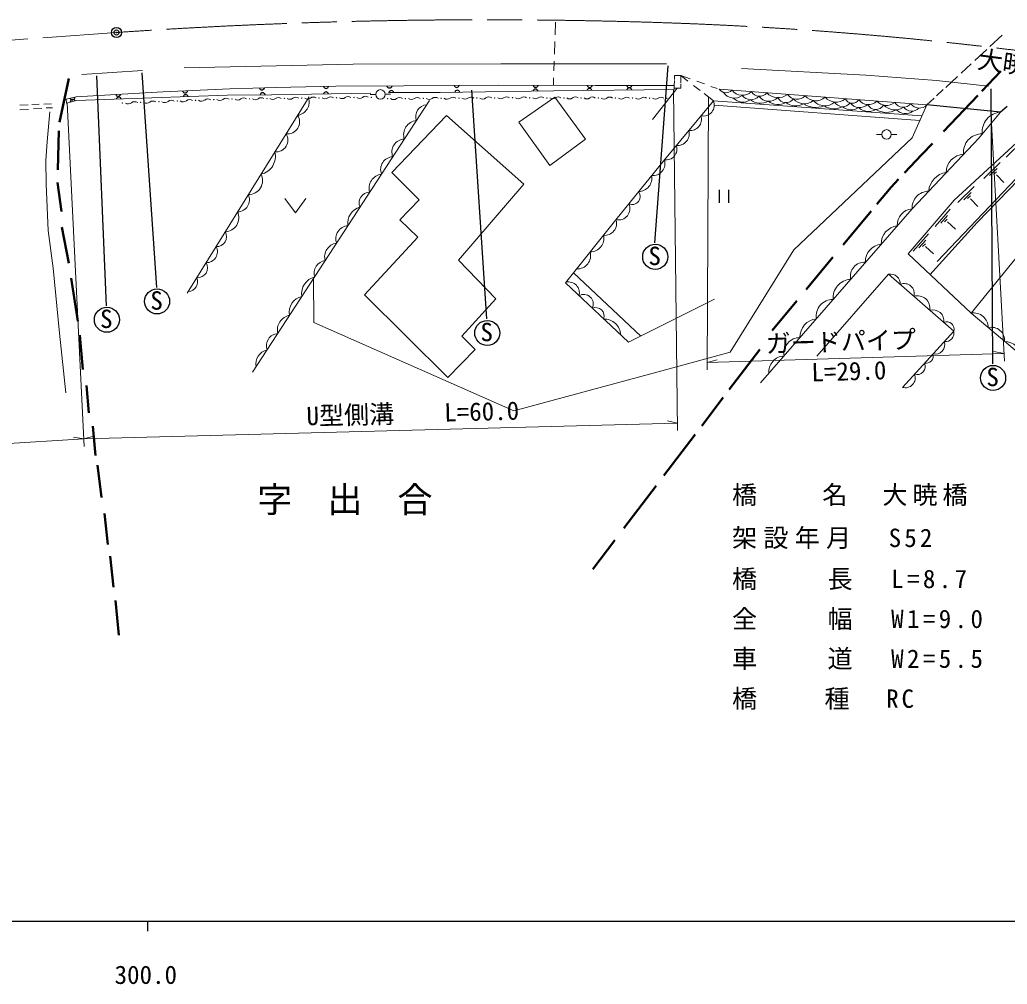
# Model space of a CAD drawing. Units: millimetres, scale not verified. Extents: x 40000 to 680000, y 20000 to 380000.
# Drawn here: x 355263 to 453827, y 198715 to 294950 of the extents above; entities that cross this region are included whole.
import ezdxf
from ezdxf.enums import TextEntityAlignment as Align

# ---------------------------------------------------------------- set-up
doc = ezdxf.new("R2010")
doc.units = ezdxf.units.MM
doc.header["$LTSCALE"] = 1000
doc.header["$PDMODE"] = 32
doc.header["$PDSIZE"] = 500
doc.linetypes.add('CHAIN', pattern=[18.5, 12, -1.5, 3.5, -1.5])
for name, color, linetype, lineweight in [('M-BGD', 7, 'Continuous', 13), ('M-BMK', 2, 'CHAIN', 13), ('M-BMK-SRVR', 3, 'Continuous', 25), ('M-STR-HTXT', 7, 'Continuous', 13), ('M-STR-STR1', 1, 'Continuous', 25), ('M-TTL-BAND', 7, 'Continuous', 25)]:
    doc.layers.add(name, color=color, linetype=linetype, lineweight=lineweight)
doc.styles.add('ＭＳ ゴシック', font='')
doc.styles.get('ＭＳ ゴシック').set_extended_font_data('MS Gothic')

msp = doc.modelspace()

# ---------------------------------------------------------------- linework, layer by layer
at = {"layer": 'M-BGD'}
for p, q in [((408707, 293433), (408753, 294694)), ((408637, 291522), (408683, 292783)), ((408576, 289850), (408611, 290816)), ((361464, 289477), (367521, 289903)), ((371684, 290139), (388553, 290506)), ((388553, 290506), (403269, 290553)), ((403269, 290553), (419830, 290553)), ((427306, 290080), (439703, 289418)), ((408523, 288407), (408551, 289153)), ((420599, 288889), (420589, 288383)), ((420610, 289380), (420601, 288976)), ((421248, 289386), (420610, 289380)), ((421959, 288829), (421240, 289386)), ((421248, 289386), (422178, 289052)), ((421248, 289379), (421248, 288672)), ((422851, 288810), (423596, 288542)), ((439703, 289418), (446753, 288897)), ((446753, 288897), (451958, 288329)), ((369591, 287743), (376241, 288056)), ((376241, 288056), (380830, 288187)), ((380830, 288187), (386802, 288327)), ((386802, 288327), (393560, 288355)), ((393560, 288355), (403064, 288439)), ((408574, 287850), (397232, 287696)), ((403064, 288439), (412724, 288383)), ((420575, 288005), (408574, 287850)), ((412724, 288383), (420589, 288383)), ((420893, 288134), (418419, 285002)), ((420589, 288383), (420575, 288005)), ((421248, 288138), (420580, 288131)), ((421248, 288546), (421248, 288138)), ((423163, 287898), (422521, 288395)), ((424249, 288307), (424883, 288079)), ((425068, 288022), (445799, 286454)), ((359910, 287028), (360891, 287252)), ((359910, 287028), (359931, 286631)), ((360920, 286883), (359931, 286631)), ((360891, 287252), (365455, 287533)), ((375978, 287416), (360920, 286883)), ((365455, 287533), (369591, 287743)), ((384141, 287266), (371979, 267655)), ((380422, 287472), (375978, 287416)), ((396147, 286890), (378497, 259780)), ((390320, 287612), (380422, 287472)), ((390790, 287491), (390255, 287481)), ((392279, 287520), (391744, 287510)), ((397232, 287696), (392072, 287682)), ((408675, 287227), (405070, 284718)), ((411715, 283036), (408675, 287227)), ((419609, 280982), (424498, 286866)), ((424498, 286866), (423568, 287585)), ((445314, 285371), (424498, 286866)), ((355264, 285972), (356136, 286009)), ((355276, 286414), (356119, 286449)), ((356463, 286478), (357186, 286513)), ((356634, 286046), (357463, 286096)), ((357654, 286542), (358417, 286564)), ((357899, 286146), (358535, 286146)), ((424585, 286438), (445098, 284889)), ((445799, 286454), (444322, 283154)), ((358273, 285775), (358009, 282798)), ((392410, 279693), (397856, 285411)), ((397856, 285411), (405565, 278548)), ((453169, 285745), (450976, 283138)), ((405070, 284718), (408182, 280414)), ((408182, 280414), (411715, 283036)), ((444322, 283154), (432532, 272008)), ((441302, 283510), (440767, 283510)), ((442791, 283510), (442256, 283510)), ((450976, 283138), (444320, 276082)), ((448536, 276947), (455572, 283436)), ((358009, 282798), (357883, 280905)), ((446836, 270821), (457379, 281941)), ((455348, 282844), (453731, 281227)), ((414773, 275003), (419609, 280982)), ((450830, 274716), (457486, 281609)), ((357883, 280905), (357911, 278536)), ((453114, 280722), (451497, 279105)), ((452806, 280105), (452068, 279395)), ((395143, 276988), (392410, 279693)), ((452750, 279769), (452460, 279507)), ((452759, 279479), (453488, 278713)), ((357911, 278536), (358111, 273923)), ((405565, 278548), (399039, 270957)), ((450525, 278320), (448908, 276703)), ((381722, 277100), (382772, 275700)), ((382772, 275700), (383822, 277100)), ((393209, 274983), (395143, 276988)), ((450217, 277703), (449479, 276993)), ((450161, 277367), (449871, 277105)), ((450170, 277077), (450899, 276311)), ((444320, 276082), (429200, 258712)), ((443929, 271588), (448536, 276947)), ((448143, 276044), (446637, 274323)), ((409722, 268687), (414773, 275003)), ((447876, 275408), (447186, 274650)), ((447842, 275068), (447571, 274788)), ((458456, 275825), (450209, 265684)), ((394993, 273262), (393209, 274983)), ((446106, 269508), (450830, 274716)), ((447871, 274780), (448649, 274063)), ((358111, 273923), (358595, 270159)), ((389662, 267489), (394993, 273262)), ((445956, 273583), (444450, 271862)), ((445689, 272947), (444999, 272189)), ((445655, 272607), (445384, 272327)), ((445684, 272319), (446462, 271602)), ((432532, 272008), (426165, 261778)), ((450209, 265684), (443929, 271588)), ((358595, 270159), (359218, 263667)), ((399039, 270957), (402796, 267101)), ((384599, 269152), (384611, 264749)), ((417246, 263383), (410532, 269699)), ((434815, 261384), (441986, 269565)), ((441986, 269565), (448484, 263887)), ((416016, 262766), (409722, 268687)), ((397989, 259256), (389662, 267489)), ((402796, 267101), (399389, 263372)), ((416016, 262766), (424602, 267076)), ((450209, 265684), (455634, 261106)), ((384611, 264749), (404578, 255922)), ((359218, 263667), (359870, 257737)), ((399389, 263372), (400735, 262040)), ((448484, 263887), (443374, 258272)), ((400735, 262040), (397989, 259256)), ((426165, 261778), (419721, 260006)), ((404578, 255922), (419721, 260006))]:
    msp.add_line(p, q, dxfattribs=at)
at = {"layer": 'M-BGD', "lineweight": 25}
for p, q in [((419955, 290351), (418626, 272696)), ((362928, 289365), (363896, 266416)), ((367449, 289639), (368911, 268245)), ((400350, 287912), (401860, 265099)), ((452183, 288069), (452356, 260614)), ((425071, 277970), (425071, 276670)), ((426046, 276670), (426046, 277970))]:
    msp.add_line(p, q, dxfattribs=at)
at = {"layer": 'M-BGD', "lineweight": 50}
for p, q in [((451292, 287812), (453193, 289816)), ((360158, 289094), (359243, 284741)), ((447477, 283791), (450899, 287397)), ((359148, 283858), (359054, 279978)), ((445304, 281499), (446359, 282611)), ((443574, 279669), (445304, 281499)), ((442233, 278250), (442973, 279033)), ((359022, 278716), (359432, 275814)), ((440810, 276535), (442233, 278250)), ((437441, 272476), (440239, 275848)), ((359464, 274268), (360158, 270672)), ((433760, 268042), (436433, 271262)), ((360379, 269158), (361073, 264868)), ((430356, 263941), (432818, 266907)), ((361262, 263480), (361546, 260041)), ((426077, 258053), (429117, 262053)), ((361924, 258464), (362145, 255720)), ((423329, 254435), (425470, 257253)), ((362555, 254395), (362839, 251461)), ((419558, 249472), (422661, 253556)), ((363028, 250515), (363438, 247297)), ((415564, 244215), (418770, 248435)), ((363722, 245689), (364069, 242597)), ((412455, 240123), (414648, 243010)), ((364273, 241418), (364610, 238324)), ((364813, 237010), (365142, 233544))]:
    msp.add_line(p, q, dxfattribs=at)
at = {"layer": 'M-BGD'}
for centre, radius in [((391267, 287501), 477), ((370983, 286833), 20), ((372808, 286901), 20), ((374632, 286968), 20), ((376457, 287036), 20), ((376457, 287036), 20), ((378193, 287058), 20), ((379930, 287081), 20), ((381666, 287104), 20), ((383403, 287126), 20), ((385139, 287149), 20), ((386876, 287172), 20), ((388612, 287194), 20), ((390349, 287217), 20), ((391980, 287075), 20), ((393761, 287087), 20), ((395542, 287100), 20), ((397323, 287113), 20), ((399104, 287126), 20), ((400886, 287139), 20), ((402667, 287152), 20), ((404448, 287165), 20), ((404448, 287165), 20), ((406159, 287160), 20), ((407870, 287155), 20), ((409581, 287151), 20), ((411292, 287146), 20), ((413003, 287141), 20), ((414714, 287137), 20), ((416425, 287132), 20), ((418136, 287127), 20), ((419847, 287123), 20), ((365510, 286631), 20), ((367335, 286698), 20), ((369159, 286766), 20), ((441779, 283510), 477)]:
    msp.add_circle(centre, radius, dxfattribs=at)
at = {"layer": 'M-BGD', "lineweight": 25}
for centre in [(418688, 271297), (368973, 266846), (363958, 265017), (401922, 263700), (452418, 259215)]:
    msp.add_circle(centre, 1250, dxfattribs=at)
for centre, start, end in [((371768, 287903), 195.47529, 350.11452), ((379427, 288204), 194.41283, 349.05207), ((385834, 288361), 194.12431, 348.76355), ((392168, 288406), 192.91812, 347.55736), ((392349, 287627), 12.83608, 167.47531), ((398872, 288458), 193.1875, 347.82673), ((398932, 287663), 13.45939, 168.09862), ((406742, 287769), 13.45939, 168.09862), ((406750, 288474), 192.34776, 346.98699), ((412118, 287840), 13.41662, 168.05585), ((412148, 288443), 192.34776, 346.98699), ((416100, 287891), 13.41662, 168.05585), ((416112, 288439), 192.68038, 347.31962), ((360514, 287224), 205.55539, 0.19462), ((360556, 286732), 26.99229, 181.63152), ((365079, 287566), 196.19644, 350.83567), ((365143, 286976), 14.70676, 169.346), ((371816, 287212), 14.70676, 169.346), ((379500, 287404), 13.40332, 168.04255), ((385836, 287492), 13.49188, 168.13112)]:
    msp.add_arc(centre, 256, start, end, dxfattribs=at)
at = {"layer": 'M-BGD'}
for centre, radius, start, end in [((425753, 288514), 843, 215.64304, 315.7054), ((427387, 288690), 1283, 216.57917, 314.76927), ((368569, 286324), 519, 55.96938, 128.26723), ((370393, 286392), 519, 55.96938, 128.26723), ((371574, 287275), 519, 235.96938, 308.26723), ((372217, 286459), 519, 55.96938, 128.26723), ((373398, 287342), 519, 235.96938, 308.26723), ((374042, 286527), 519, 55.96938, 128.26723), ((375223, 287410), 519, 235.96938, 308.26723), ((375866, 286594), 519, 55.96938, 128.26723), ((377036, 287397), 454, 231.97445, 309.5235), ((377614, 286697), 454, 51.97445, 129.5235), ((378773, 287420), 454, 231.97445, 309.5235), ((379350, 286720), 454, 51.97445, 129.5235), ((380509, 287442), 454, 231.97445, 309.5235), ((381087, 286742), 454, 51.97445, 129.5235), ((382246, 287465), 454, 231.97445, 309.5235), ((382823, 286765), 454, 51.97445, 129.5235), ((382799, 286750), 1347, 278.34634, 18.03956), ((383982, 287488), 454, 231.97445, 309.5235), ((384560, 286788), 454, 51.97445, 129.5235), ((385719, 287510), 454, 231.97445, 309.5235), ((386296, 286810), 454, 51.97445, 129.5235), ((387455, 287533), 454, 231.97445, 309.5235), ((388033, 286833), 454, 51.97445, 129.5235), ((389192, 287556), 454, 231.97445, 309.5235), ((389769, 286856), 454, 51.97445, 129.5235), ((392572, 287465), 486, 233.00069, 307.82846), ((393168, 286697), 486, 53.00069, 127.82846), ((394353, 287478), 486, 233.00069, 307.82846), ((394950, 286710), 486, 53.00069, 127.82846), ((396135, 287491), 486, 233.00069, 307.82846), ((396731, 286723), 486, 53.00069, 127.82846), ((397916, 287504), 486, 233.00069, 307.82846), ((398512, 286736), 486, 53.00069, 127.82846), ((399697, 287516), 486, 233.00069, 307.82846), ((400293, 286749), 486, 53.00069, 127.82846), ((401478, 287529), 486, 233.00069, 307.82846), ((402074, 286761), 486, 53.00069, 127.82846), ((403259, 287542), 486, 233.00069, 307.82846), ((403856, 286774), 486, 53.00069, 127.82846), ((405027, 287499), 436, 230.24054, 309.44646), ((405580, 286826), 436, 50.24054, 129.44646), ((406738, 287494), 436, 230.24054, 309.44646), ((407291, 286821), 436, 50.24054, 129.44646), ((408449, 287490), 436, 230.24054, 309.44646), ((409002, 286817), 436, 50.24054, 129.44646), ((410160, 287485), 436, 230.24054, 309.44646), ((410713, 286812), 436, 50.24054, 129.44646), ((411871, 287480), 436, 230.24054, 309.44646), ((412424, 286807), 436, 50.24054, 129.44646), ((413582, 287475), 436, 230.24054, 309.44646), ((414135, 286803), 436, 50.24054, 129.44646), ((415293, 287471), 436, 230.24054, 309.44646), ((415846, 286798), 436, 50.24054, 129.44646), ((417003, 287466), 436, 230.24054, 309.44646), ((417557, 286793), 436, 50.24054, 129.44646), ((418714, 287461), 436, 230.24054, 309.44646), ((419268, 286789), 436, 50.24054, 129.44646), ((423492, 286438), 1093, 257.50037, 23.0588), ((426579, 288429), 1298, 213.60334, 308.06526), ((427421, 288046), 1315, 223.85596, 305.57058), ((428250, 288067), 1093, 217.18669, 316.22478), ((429191, 288216), 1596, 230.98125, 299.64131), ((429092, 288228), 918, 209.28029, 322.06815), ((430043, 288111), 1284, 218.55757, 313.43604), ((430945, 288736), 1558, 223.55172, 307.79672), ((430961, 288099), 1605, 232.30288, 298.66895), ((431736, 287607), 917, 207.87235, 323.96369), ((432837, 288143), 1133, 214.21867, 317.12977), ((433576, 288035), 1464, 221.36926, 308.0853), ((434722, 288205), 1344, 218.31887, 313.02956), ((435601, 287824), 1464, 219.98516, 312.04558), ((436731, 288184), 1455, 221.36854, 309.9799), ((438368, 287404), 777, 205.52638, 325.82205), ((439972, 287693), 1205, 217.02708, 314.32136), ((441773, 287687), 1286, 221.75016, 309.59827), ((366101, 287072), 519, 235.96938, 308.26723), ((366744, 286257), 519, 55.96938, 128.26723), ((367925, 287140), 519, 235.96938, 308.26723), ((369750, 287207), 519, 235.96938, 308.26723), ((395967, 285283), 1188, 94.58476, 199.28284), ((432692, 287956), 1589, 232.77746, 299.65286), ((434710, 288377), 2183, 235.6362, 292.54706), ((436536, 287893), 1823, 237.16675, 297.53348), ((437393, 287222), 946, 210.84329, 323.36064), ((438244, 287302), 1342, 229.86307, 304.26452), ((439103, 287387), 1198, 217.50248, 311.59024), ((439987, 287236), 1437, 226.56745, 300.25901), ((440704, 286899), 903, 206.85166, 329.15947), ((441753, 287748), 2039, 239.26613, 299.39377), ((442619, 287581), 1615, 225.16849, 302.97728), ((443447, 287233), 1009, 212.15315, 319.19529), ((443649, 286789), 1213, 222.39962, 308.51073), ((444284, 286814), 982, 216.82288, 316.42485), ((445054, 287167), 1031, 215.09696, 316.25148), ((381979, 284763), 1208, 263.61845, 32.76745), ((395010, 283471), 1429, 96.63, 197.2376), ((422185, 285022), 1125, 262.52826, 18.03091), ((453319, 283756), 1994, 94.30494, 185.55377), ((420911, 283577), 1176, 264.26822, 16.29095), ((380841, 282943), 1180, 264.68092, 31.70498), ((393707, 281749), 1300, 92.70805, 201.15954), ((451295, 281724), 1840, 88.77964, 185.87223), ((419792, 282035), 1068, 260.15566, 20.40351), ((378962, 281327), 1824, 282.39085, 13.99505), ((392551, 280013), 1268, 92.53927, 201.32832), ((418427, 280627), 1234, 265.33541, 16.72513), ((449576, 279704), 1836, 93.47873, 179.85965), ((378097, 278912), 1407, 269.598, 26.7879), ((391553, 278140), 1424, 97.40317, 196.46442), ((417002, 279151), 1348, 271.54773, 10.5128), ((447999, 277707), 2018, 97.35249, 175.98589), ((376956, 277008), 1236, 272.70182, 23.68409), ((390174, 276690), 1046, 89.27728, 204.59032), ((416385, 277322), 811, 245.66392, 36.39662), ((446025, 276143), 1706, 91.28644, 182.05194), ((389641, 274664), 1645, 104.70683, 189.16077), ((415034, 276099), 1126, 256.60101, 25.45953), ((444454, 274474), 1614, 94.76786, 183.1556), ((375716, 275210), 1415, 272.91554, 23.47037), ((413643, 274626), 1191, 264.26472, 18.44701), ((388121, 273085), 1321, 94.5236, 199.344), ((443057, 272587), 1811, 96.78896, 181.1345), ((374899, 273320), 1009, 268.17255, 28.21335), ((412205, 273138), 1354, 269.76593, 12.9458), ((373889, 271807), 1101, 269.06745, 27.31845), ((387054, 271301), 1359, 97.57368, 196.29392), ((441375, 270859), 1697, 94.34967, 183.57379), ((410893, 271436), 1352, 267.76557, 14.94616), ((373006, 270208), 999, 266.4447, 29.9412), ((385908, 269656), 1273, 97.16679, 196.7008), ((439580, 269344), 1414, 85.87557, 192.0479), ((372028, 268828), 993, 273.69274, 22.69316), ((385114, 267628), 1716, 104.36645, 189.50114), ((442168, 268594), 988, 357.07277, 100.63419), ((410032, 267709), 1088, 344.06631, 102.87439), ((438291, 267199), 1852, 92.89295, 185.03052), ((443554, 267634), 993, 343.97756, 113.72941), ((383766, 265784), 1598, 102.45475, 191.41284), ((411563, 266598), 946, 332.72029, 120.7729), ((444860, 266156), 1255, 351.45764, 106.24932), ((412744, 265384), 851, 339.88369, 113.6095), ((436417, 265381), 1656, 89.01033, 188.91313), ((382490, 263984), 1512, 101.0497, 192.8179), ((446397, 264893), 1117, 352.33513, 105.37183), ((450452, 264219), 1485, 0.26253, 99.42505), ((413601, 263450), 1642, 1.4985, 91.99469), ((434983, 263286), 1850, 96.25941, 181.66405), ((447803, 264097), 713, 342.79822, 114.90874), ((452258, 262958), 1308, 355.48824, 104.19934), ((381120, 262414), 1239, 94.8233, 199.04429), ((433096, 261669), 1563, 88.61075, 189.31271), ((447673, 263678), 837, 260.99027, 14.3983), ((446625, 262548), 967, 257.0862, 18.30237), ((453450, 260869), 1989, 12.91438, 86.7732), ((380311, 260572), 1483, 104.17379, 189.6938), ((431656, 259779), 1640, 93.5828, 184.34066), ((445726, 261394), 715, 258.09835, 17.29022), ((444801, 260379), 839, 253.35083, 22.03774), ((443661, 259203), 974, 252.88732, 22.50125)]:
    msp.add_arc(centre, radius, start, end, dxfattribs=at)
at = {"layer": 'M-BMK'}
msp.add_line((265299, 286536), (364921, 293678), dxfattribs=at)
for centre, radius, start, end in [((401816, -241140), 536090, 88.17339, 93.94631), ((406199, -101015), 395896, 81.50958, 88.161)]:
    msp.add_arc(centre, radius, start, end, dxfattribs=at)
at = {"layer": 'M-BMK-SRVR'}
msp.add_circle((364921, 293678), 500, dxfattribs=at)
msp.add_point((364921, 293678), dxfattribs=at)
at = {"layer": 'M-STR-HTXT'}
for p, q in [((420520, 288004), (420922, 253960)), ((423999, 287252), (423875, 260012)), ((359995, 286647), (361693, 252385)), ((452192, 285839), (453545, 260898)), ((423878, 260748), (453505, 261634)), ((453505, 261634), (452498, 261854)), ((423878, 260748), (424870, 261028)), ((361656, 253121), (420913, 254697)), ((420913, 254697), (419907, 254920)), ((361656, 253121), (360643, 253312)), ((361656, 253121), (362649, 253397)), ((246697, 246381), (361656, 253121))]:
    msp.add_line(p, q, dxfattribs=at)
at = {"layer": 'M-STR-STR1'}
for p, q in [((453310, 293403), (452080, 292265)), ((451788, 291995), (450577, 290875)), ((450226, 290550), (449239, 289637)), ((448861, 289287), (447681, 288195)), ((447446, 287978), (446776, 287359)), ((446525, 287127), (445799, 286454)), ((453169, 285745), (445799, 286454)), ((453808, 286310), (453169, 285745))]:
    msp.add_line(p, q, dxfattribs=at)
at = {"layer": 'M-TTL-BAND'}
for p, q in [((40000, 205000), (579000, 205000)), ((368000, 205000), (368000, 204000))]:
    msp.add_line(p, q, dxfattribs=at)

# ---------------------------------------------------------------- texts
at = {"layer": 'M-BGD', "style": 'ＭＳ ゴシック'}
msp.add_text('大暁橋', height=1833, rotation=352.392, dxfattribs=at).set_placement((450705, 289595), align=Align.BOTTOM_LEFT)
for s, height, p in [('S', 1833, (418009, 269923)), ('S', 1833, (368295, 265473)), ('S', 1833, (363279, 263643)), ('S', 1833, (401243, 262326)), ('S', 1833, (451740, 257841)), ('字\u3000出\u3000合', 2566, (378963, 245026))]:
    msp.add_text(s, height=height, dxfattribs=at).set_placement(p, align=Align.BOTTOM_LEFT)
at = {"layer": 'M-STR-HTXT', "style": 'ＭＳ ゴシック'}
for s, rotation, p in [('ガードパイプ', 1.712, (429764, 261156)), ('L=29.0', 1.712, (434323, 258308)), ('U型側溝\u3000\u3000L=60.0', 1.523, (383923, 253937))]:
    msp.add_text(s, height=1833, rotation=rotation, dxfattribs=at).set_placement(p, align=Align.BOTTOM_LEFT)
at = {"layer": 'M-STR-HTXT', "char_height": 1833, "attachment_point": 7, "style": 'ＭＳ ゴシック'}
for s, insert in [('\\T1.2;橋\u3000\u3000名\u3000大暁橋', (426362, 246431)), ('\\T1.25;架設年月\u3000S52', (426362, 242135)), ('\\T1.27;橋\u3000\u3000長\u3000L=8.7', (426362, 238037)), ('\\T1.27;全\u3000\u3000幅\u3000W1=9.0', (426362, 234057)), ('\\T1.27;車\u3000\u3000道\u3000W2=5.5', (426362, 230077)), ('\\T1.23;橋\u3000\u3000種\u3000RC', (426362, 226097))]:
    msp.add_mtext(s, dxfattribs=dict(at, insert=insert))
at = {"layer": 'M-TTL-BAND', "style": 'ＭＳ ゴシック'}
msp.add_text('300.0', height=1833, dxfattribs=at).set_placement((367844, 198195), align=Align.BOTTOM_CENTER)

doc.saveas('drawing.dxf')
